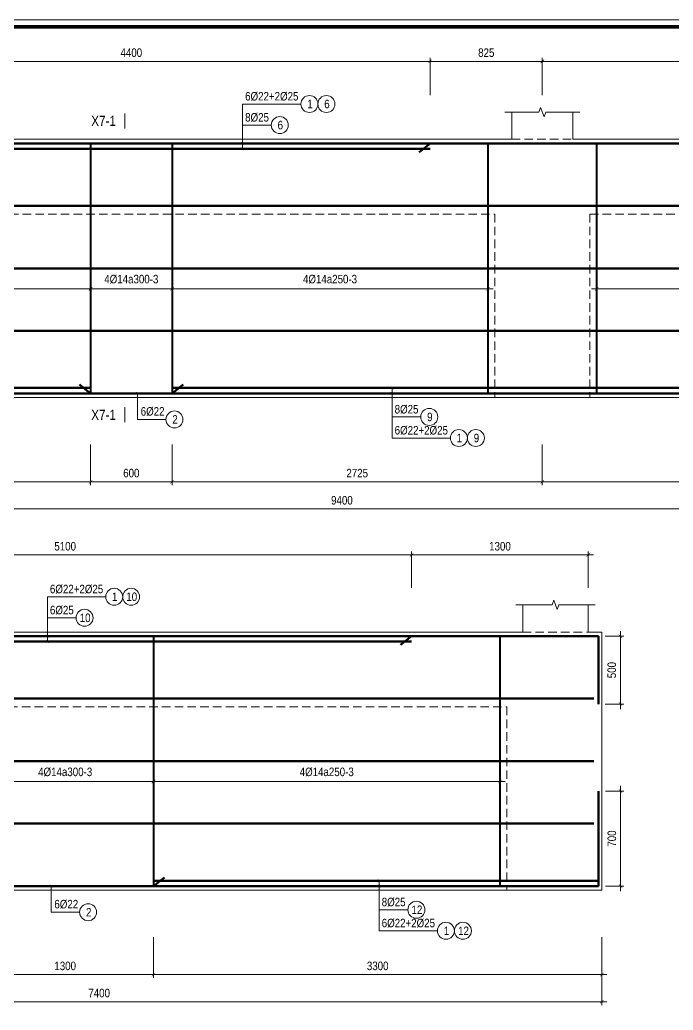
# Model space of a CAD drawing. Header units: millimetres. Extents: x 3014920 to 3563667, y -1638653 to -1356471.
# Drawn here: x 3137905 to 3142714, y -1593607 to -1586316 of the extents above; entities that cross this region are included whole.
import ezdxf
from ezdxf.enums import TextEntityAlignment as Align
from ezdxf.xclip import XClip

# ---------------------------------------------------------------- set-up
doc = ezdxf.new("R2010")
doc.units = ezdxf.units.MM
doc.header["$MEASUREMENT"] = 0
doc.header["$XCLIPFRAME"] = 0
doc.header["$PDMODE"] = 2
doc.linetypes.add('HIDDEN', pattern=[0.375, 0.25, -0.125])
doc.layers.get('0').update_dxf_attribs({"lineweight": 9})
doc.layers.get('Defpoints').update_dxf_attribs({"color": 10, "lineweight": 0})
for name, color, linetype, lineweight in [('CDAI', 21, 'Continuous', 40), ('CTHEP', 50, 'Continuous', 50), ('DBAO', 90, 'Continuous', 13), ('DGIONG', 130, 'Continuous', 13), ('KTH', 154, 'Continuous', 9), ('Net khuat', 8, 'HIDDEN', 13), ('TEXT', 7, 'Continuous', 15)]:
    doc.layers.add(name, color=color, linetype=linetype, lineweight=lineweight)
doc.styles.add('Star-HelCon', font='VHELVCN_0.TTF')
doc.styles.add('TTP-HelCon', font='VHELVCN_0.TTF')
doc.styles.add('VNI-HELVE-CONDENSE', font='VHELVCN_0.TTF')
doc.dimstyles.new('kc-25', dxfattribs={"dimtxt": 62.5, "dimasz": 20, "dimexe": 20, "dimexo": 50, "dimgap": 25, "dimtad": 3, "dimdec": 0, "dimzin": 0, "dimdsep": 46, "dimtxsty": 'VNI-HELVE-CONDENSE', "dimblk": 'DIM', "dimcen": 2.5, "dimclrd": 256, "dimclre": 154, "dimclrt": 7, "dimaunit": 1, "dimadec": 0, "dimazin": 0, "dimtfac": 1, "dimtdec": 0, "dimtix": 1, "dimtmove": 0, "dimatfit": 3, "dimldrblk": 'DOT', "dimfxl": 1, "dimtolj": 1, "dimtzin": 0, "dimarcsym": 0})
doc.dimstyles.new('TTP-25', dxfattribs={"dimscale": 25, "dimtxt": 2.5, "dimasz": 1, "dimexe": 1, "dimexo": 1, "dimgap": 0.09, "dimtad": 0, "dimdec": 4, "dimrnd": 1, "dimzin": 9, "dimdsep": 46, "dimtxsty": 'TTP-HelCon', "dimblk": 'ARCHTICK', "dimcen": 0.09, "dimdle": 1.5, "dimclrd": 256, "dimclre": 256, "dimclrt": 7, "dimadec": 0, "dimazin": 0, "dimtfac": 1, "dimtdec": 4, "dimtmove": 0, "dimatfit": 3, "dimldrblk": 'ARCHTICK', "dimfxl": 1, "dimtvp": 1, "dimtolj": 1, "dimtzin": 0, "dimarcsym": 0})

# ---------------------------------------------------------------- blocks, each defined once
blk = doc.blocks.new('2X-6')
at = {"layer": 'CTHEP'}
blk.add_line((62408.63368, 325.00001), (-295.8093, 325), dxfattribs=at)
for points in [[(-320.00014, 595.00141), (-320.00014, 795), (62463.59072, 795)], [(-320.00014, -145), (62469.99431, -144.99999), (62469.99431, -144.99999)]]:
    blk.add_lwpolyline(points, dxfattribs=at)
blk = doc.blocks.new('_ArchTick')
at = {"color": 0, "linetype": 'ByBlock', "const_width": 0.15}
blk.add_lwpolyline([(-0.5, -0.5), (0.5, 0.5)], dxfattribs=at)
blk = doc.blocks.new('*D214')
at = {"layer": 'Defpoints', "color": 0, "transparency": 16777216}
for p in [(19715, -4274.3), (23015, -4274.3), (23015, -4575.4)]:
    blk.add_point(p, dxfattribs=at)
at = {"layer": 'KTH', "lineweight": -2, "transparency": 16777216}
for p, q in [((19715, -4299.3), (19715, -4600.4)), ((23015, -4299.3), (23015, -4600.4)), ((19677.5, -4575.4), (23052.5, -4575.4))]:
    blk.add_line(p, q, dxfattribs=at)
at = {"layer": 'KTH', "lineweight": -2, "transparency": 16777216, "xscale": 25, "yscale": 25, "zscale": 25, "rotation": 180}
blk.add_blockref('_ArchTick', (19715, -4575.4), dxfattribs=at)
at = {"layer": 'KTH', "lineweight": -2, "transparency": 16777216, "xscale": 25, "yscale": 25, "zscale": 25}
blk.add_blockref('_ArchTick', (23015, -4575.4), dxfattribs=at)
at = {"layer": 'KTH', "color": 7, "transparency": 16777216, "insert": (21365, -4511.5), "char_height": 62.5, "attachment_point": 5, "style": 'TTP-HelCon'}
blk.add_mtext('\\A1;3300', dxfattribs=at)
blk = doc.blocks.new('*D215')
at = {"layer": 'Defpoints', "color": 0, "transparency": 16777216}
for p in [(18415, -4274.3), (19715, -4274.3), (19715, -4575.4)]:
    blk.add_point(p, dxfattribs=at)
at = {"layer": 'KTH', "lineweight": -2, "transparency": 16777216}
for p, q in [((18415, -4299.3), (18415, -4600.4)), ((19715, -4299.3), (19715, -4600.4)), ((18377.5, -4575.4), (19752.5, -4575.4))]:
    blk.add_line(p, q, dxfattribs=at)
at = {"layer": 'KTH', "lineweight": -2, "transparency": 16777216, "xscale": 25, "yscale": 25, "zscale": 25, "rotation": 180}
blk.add_blockref('_ArchTick', (18415, -4575.4), dxfattribs=at)
at = {"layer": 'KTH', "lineweight": -2, "transparency": 16777216, "xscale": 25, "yscale": 25, "zscale": 25}
blk.add_blockref('_ArchTick', (19715, -4575.4), dxfattribs=at)
at = {"layer": 'KTH', "color": 7, "transparency": 16777216, "insert": (19065, -4511.5), "char_height": 62.5, "attachment_point": 5, "style": 'TTP-HelCon'}
blk.add_mtext('\\A1;1300', dxfattribs=at)
blk = doc.blocks.new('DIM')
h = blk.add_hatch(color=1)
h.paths.add_polyline_path([(0.49, 0.29, 1), (0.29, 0.49), (-0.19, 0), (0.19, 0)])
h.paths.add_polyline_path([(0.19, 0), (-0.19, 0), (-0.49, -0.29, 1), (-0.29, -0.49)])
at = {"color": 9}
for p, q in [((-0.19, 0), (-1.5, 0)), ((0.19, 0), (1.5, 0))]:
    blk.add_line(p, q, dxfattribs=at)
at = {"color": 1}
for p, q in [((-0.49, -0.29), (0.29, 0.49)), ((-0.29, -0.49), (0.49, 0.29)), ((-0.19, 0), (0.19, 0))]:
    blk.add_line(p, q, dxfattribs=at)
blk.add_arc((-0.39, -0.39), 0.138, 135, 315, dxfattribs=at)
blk = doc.blocks.new('*D217')
at = {"layer": 'Defpoints', "color": 0, "transparency": 16777216}
for p in [(3265, -2656.8), (5590, -2656.8), (3265, -3153.9)]:
    blk.add_point(p, dxfattribs=at)
at = {"layer": 'KTH', "lineweight": -2, "transparency": 16777216}
for p, q in [((3265, -2681.8), (3265, -3178.9)), ((5590, -2681.8), (5590, -3178.9)), ((5627.5, -3153.9), (3227.5, -3153.9))]:
    blk.add_line(p, q, dxfattribs=at)
at = {"layer": 'KTH', "lineweight": -2, "transparency": 16777216, "xscale": 25, "yscale": 25, "zscale": 25, "rotation": 180}
blk.add_blockref('_ArchTick', (3265, -3153.9), dxfattribs=at)
at = {"layer": 'KTH', "lineweight": -2, "transparency": 16777216, "xscale": 25, "yscale": 25, "zscale": 25}
blk.add_blockref('_ArchTick', (5590, -3153.9), dxfattribs=at)
at = {"layer": 'KTH', "color": 7, "transparency": 16777216, "insert": (4427.5, -3084), "char_height": 62.5, "attachment_point": 5, "style": 'TTP-HelCon'}
blk.add_mtext('\\A1;4Þ14a250-3', dxfattribs=at)
blk = doc.blocks.new('*D218')
at = {"layer": 'Defpoints', "color": 0, "transparency": 16777216}
for p in [(5990, -1479.9), (5165, -1753.9), (5990, -1753.9)]:
    blk.add_point(p, dxfattribs=at)
at = {"layer": 'KTH', "lineweight": -2, "transparency": 16777216}
for p, q in [((5165, -1728.9), (5165, -1454.9)), ((5990, -1728.9), (5990, -1454.9)), ((5127.5, -1479.9), (6027.5, -1479.9))]:
    blk.add_line(p, q, dxfattribs=at)
at = {"layer": 'KTH', "lineweight": -2, "transparency": 16777216, "xscale": 25, "yscale": 25, "zscale": 25, "rotation": 180}
blk.add_blockref('_ArchTick', (5165, -1479.9), dxfattribs=at)
at = {"layer": 'KTH', "lineweight": -2, "transparency": 16777216, "xscale": 25, "yscale": 25, "zscale": 25}
blk.add_blockref('_ArchTick', (5990, -1479.9), dxfattribs=at)
at = {"layer": 'KTH', "color": 7, "transparency": 16777216, "insert": (5577.5, -1416.1), "char_height": 62.5, "attachment_point": 5, "style": 'TTP-HelCon'}
blk.add_mtext('\\A1;825', dxfattribs=at)
blk = doc.blocks.new('*D220')
at = {"layer": 'Defpoints', "color": 0, "transparency": 16777216}
for p in [(18415, -2656.8), (19715, -2656.8), (18415, -3153.9)]:
    blk.add_point(p, dxfattribs=at)
at = {"layer": 'KTH', "lineweight": -2, "transparency": 16777216}
for p, q in [((18415, -2681.8), (18415, -3178.9)), ((19715, -2681.8), (19715, -3178.9)), ((19752.5, -3153.9), (18377.5, -3153.9))]:
    blk.add_line(p, q, dxfattribs=at)
at = {"layer": 'KTH', "lineweight": -2, "transparency": 16777216, "xscale": 25, "yscale": 25, "zscale": 25, "rotation": 180}
blk.add_blockref('_ArchTick', (18415, -3153.9), dxfattribs=at)
at = {"layer": 'KTH', "lineweight": -2, "transparency": 16777216, "xscale": 25, "yscale": 25, "zscale": 25}
blk.add_blockref('_ArchTick', (19715, -3153.9), dxfattribs=at)
at = {"layer": 'KTH', "color": 7, "transparency": 16777216, "insert": (19065, -3084), "char_height": 62.5, "attachment_point": 5, "style": 'TTP-HelCon'}
blk.add_mtext('\\A1;4Þ14a300-3', dxfattribs=at)
blk = doc.blocks.new('*D222')
at = {"layer": 'Defpoints', "color": 0, "transparency": 16777216}
for p in [(19715, -2656.8), (22265, -2656.8), (19715, -3153.9)]:
    blk.add_point(p, dxfattribs=at)
at = {"layer": 'KTH', "lineweight": -2, "transparency": 16777216}
for p, q in [((19715, -2681.8), (19715, -3178.9)), ((22265, -2681.8), (22265, -3178.9)), ((22302.5, -3153.9), (19677.5, -3153.9))]:
    blk.add_line(p, q, dxfattribs=at)
at = {"layer": 'KTH', "lineweight": -2, "transparency": 16777216, "xscale": 25, "yscale": 25, "zscale": 25, "rotation": 180}
blk.add_blockref('_ArchTick', (19715, -3153.9), dxfattribs=at)
at = {"layer": 'KTH', "lineweight": -2, "transparency": 16777216, "xscale": 25, "yscale": 25, "zscale": 25}
blk.add_blockref('_ArchTick', (22265, -3153.9), dxfattribs=at)
at = {"layer": 'KTH', "color": 7, "transparency": 16777216, "insert": (20990, -3084), "char_height": 62.5, "attachment_point": 5, "style": 'TTP-HelCon'}
blk.add_mtext('\\A1;4Þ14a250-3', dxfattribs=at)
blk = doc.blocks.new('MC')
at = {"layer": 'CTHEP', "const_width": 10, "elevation": 0}
blk.add_lwpolyline([(36.4, 150), (36.4, 0)], dxfattribs=at)
at = {"layer": 'TEXT', "style": 'TTP-HelCon'}
blk.add_attdef('A', text='', height=100, dxfattribs=at).set_placement((-50, 25.5), align=Align.RIGHT)
blk = doc.blocks.new('*D229')
at = {"layer": 'Defpoints', "color": 0, "transparency": 16777216}
for p in [(6390, -2656.8), (9072.4, -2656.8), (9072.4, -3153.9)]:
    blk.add_point(p, dxfattribs=at)
at = {"layer": 'KTH', "lineweight": -2, "transparency": 16777216}
for p, q in [((6390, -2681.8), (6390, -3178.9)), ((9072.4, -2681.8), (9072.4, -3178.9)), ((6352.5, -3153.9), (9109.9, -3153.9))]:
    blk.add_line(p, q, dxfattribs=at)
at = {"layer": 'KTH', "lineweight": -2, "transparency": 16777216, "xscale": 25, "yscale": 25, "zscale": 25, "rotation": 180}
blk.add_blockref('_ArchTick', (6390, -3153.9), dxfattribs=at)
at = {"layer": 'KTH', "lineweight": -2, "transparency": 16777216, "xscale": 25, "yscale": 25, "zscale": 25}
blk.add_blockref('_ArchTick', (9072.4, -3153.9), dxfattribs=at)
at = {"layer": 'KTH', "color": 7, "transparency": 16777216, "insert": (7731.2, -3084), "char_height": 62.5, "attachment_point": 5, "style": 'TTP-HelCon'}
blk.add_mtext('\\A1;4Þ14a250-3', dxfattribs=at)
blk = doc.blocks.new('*D230')
at = {"layer": 'Defpoints', "color": 0, "transparency": 16777216}
for p in [(9215, -1479.9), (5990, -1753.9), (9215, -1753.9)]:
    blk.add_point(p, dxfattribs=at)
at = {"layer": 'KTH', "lineweight": -2, "transparency": 16777216}
for p, q in [((5990, -1728.9), (5990, -1454.9)), ((9215, -1728.9), (9215, -1454.9)), ((5952.5, -1479.9), (9252.5, -1479.9))]:
    blk.add_line(p, q, dxfattribs=at)
at = {"layer": 'KTH', "lineweight": -2, "transparency": 16777216, "xscale": 25, "yscale": 25, "zscale": 25, "rotation": 180}
blk.add_blockref('_ArchTick', (5990, -1479.9), dxfattribs=at)
at = {"layer": 'KTH', "lineweight": -2, "transparency": 16777216, "xscale": 25, "yscale": 25, "zscale": 25}
blk.add_blockref('_ArchTick', (9215, -1479.9), dxfattribs=at)
at = {"layer": 'KTH', "color": 7, "transparency": 16777216, "insert": (7602.5, -1416.1), "char_height": 62.5, "attachment_point": 5, "style": 'TTP-HelCon'}
blk.add_mtext('\\A1;3225', dxfattribs=at)
blk = doc.blocks.new('*D238')
at = {"layer": 'Defpoints', "color": 0, "transparency": 16777216}
for p in [(21615, -1486.2), (16515, -1753.9), (21615, -1753.9)]:
    blk.add_point(p, dxfattribs=at)
at = {"layer": 'KTH', "lineweight": -2, "transparency": 16777216}
for p, q in [((16477.5, -1486.2), (21652.5, -1486.2)), ((16515, -1728.9), (16515, -1461.2)), ((21615, -1728.9), (21615, -1461.2))]:
    blk.add_line(p, q, dxfattribs=at)
at = {"layer": 'KTH', "lineweight": -2, "transparency": 16777216, "xscale": 25, "yscale": 25, "zscale": 25, "rotation": 180}
blk.add_blockref('_ArchTick', (16515, -1486.2), dxfattribs=at)
at = {"layer": 'KTH', "lineweight": -2, "transparency": 16777216, "xscale": 25, "yscale": 25, "zscale": 25}
blk.add_blockref('_ArchTick', (21615, -1486.2), dxfattribs=at)
at = {"layer": 'KTH', "color": 7, "transparency": 16777216, "insert": (19065, -1422.3), "char_height": 62.5, "attachment_point": 5, "style": 'TTP-HelCon'}
blk.add_mtext('\\A1;5100', dxfattribs=at)
blk = doc.blocks.new('*D239')
at = {"layer": 'Defpoints', "color": 0, "transparency": 16777216}
for p in [(21615, -1486.2), (21615, -1753.9), (22915, -1753.9)]:
    blk.add_point(p, dxfattribs=at)
at = {"layer": 'KTH', "lineweight": -2, "transparency": 16777216}
for p, q in [((22952.5, -1486.2), (21577.5, -1486.2)), ((21615, -1728.9), (21615, -1461.2)), ((22915, -1728.9), (22915, -1461.2))]:
    blk.add_line(p, q, dxfattribs=at)
at = {"layer": 'KTH', "lineweight": -2, "transparency": 16777216, "xscale": 25, "yscale": 25, "zscale": 25}
for p, rotation in [((21615, -1486.2), 180.0000000106208), ((22915, -1486.2), 1.062078425206892e-08)]:
    blk.add_blockref('_ArchTick', p, dxfattribs=dict(at, rotation=rotation))
at = {"layer": 'KTH', "color": 7, "transparency": 16777216, "insert": (22265, -1422.3), "char_height": 62.5, "attachment_point": 5, "rotation": 0, "style": 'TTP-HelCon'}
blk.add_mtext('\\A1;1300', dxfattribs=at)
blk = doc.blocks.new('*D191')
at = {"layer": 'Defpoints', "color": 0, "transparency": 16777216}
for p in [(340, -2656.8), (2665, -2656.8), (2665, -3153.9)]:
    blk.add_point(p, dxfattribs=at)
at = {"layer": 'KTH', "lineweight": -2, "transparency": 16777216}
for p, q in [((340, -2681.8), (340, -3178.9)), ((2665, -2681.8), (2665, -3178.9)), ((302.5, -3153.9), (2702.5, -3153.9))]:
    blk.add_line(p, q, dxfattribs=at)
at = {"layer": 'KTH', "lineweight": -2, "transparency": 16777216, "xscale": 25, "yscale": 25, "zscale": 25, "rotation": 180}
blk.add_blockref('_ArchTick', (340, -3153.9), dxfattribs=at)
at = {"layer": 'KTH', "lineweight": -2, "transparency": 16777216, "xscale": 25, "yscale": 25, "zscale": 25}
blk.add_blockref('_ArchTick', (2665, -3153.9), dxfattribs=at)
at = {"layer": 'KTH', "color": 7, "transparency": 16777216, "insert": (1502.5, -3084), "char_height": 62.5, "attachment_point": 5, "style": 'TTP-HelCon'}
blk.add_mtext('\\A1;4Þ14a250-3', dxfattribs=at)
blk = doc.blocks.new('*D192')
at = {"layer": 'Defpoints', "color": 0, "transparency": 16777216}
for p in [(2665, -2656.8), (3265, -2681.8), (2665, -3153.9)]:
    blk.add_point(p, dxfattribs=at)
at = {"layer": 'KTH', "lineweight": -2, "transparency": 16777216}
for p, q in [((2665, -2681.8), (2665, -3178.9)), ((3265, -2706.8), (3265, -3178.9)), ((3302.5, -3153.9), (2627.5, -3153.9))]:
    blk.add_line(p, q, dxfattribs=at)
at = {"layer": 'KTH', "lineweight": -2, "transparency": 16777216, "xscale": 25, "yscale": 25, "zscale": 25, "rotation": 180}
blk.add_blockref('_ArchTick', (2665, -3153.9), dxfattribs=at)
at = {"layer": 'KTH', "lineweight": -2, "transparency": 16777216, "xscale": 25, "yscale": 25, "zscale": 25}
blk.add_blockref('_ArchTick', (3265, -3153.9), dxfattribs=at)
at = {"layer": 'KTH', "color": 7, "transparency": 16777216, "insert": (2965, -3084), "char_height": 62.5, "attachment_point": 5, "style": 'TTP-HelCon'}
blk.add_mtext('\\A1;4Þ14a300-3', dxfattribs=at)
blk = doc.blocks.new('*D193')
at = {"layer": 'Defpoints', "color": 0, "transparency": 16777216}
for p in [(5990, -4274.3), (9215, -4274.3), (5990, -4575.4)]:
    blk.add_point(p, dxfattribs=at)
at = {"layer": 'KTH', "lineweight": -2, "transparency": 16777216}
for p, q in [((5990, -4299.3), (5990, -4600.4)), ((9215, -4299.3), (9215, -4600.4)), ((9252.5, -4575.4), (5952.5, -4575.4))]:
    blk.add_line(p, q, dxfattribs=at)
at = {"layer": 'KTH', "lineweight": -2, "transparency": 16777216, "xscale": 25, "yscale": 25, "zscale": 25}
for p, rotation in [((5990, -4575.4), 180.0000000133402), ((9215, -4575.4), 1.334020893750676e-08)]:
    blk.add_blockref('_ArchTick', p, dxfattribs=dict(at, rotation=rotation))
at = {"layer": 'KTH', "color": 7, "transparency": 16777216, "insert": (7602.5, -4511.5), "char_height": 62.5, "attachment_point": 5, "rotation": 0, "style": 'TTP-HelCon'}
blk.add_mtext('\\A1;3225', dxfattribs=at)
blk = doc.blocks.new('*D195')
at = {"layer": 'Defpoints', "color": 0, "transparency": 16777216}
for p in [(15615, -4274.3), (23015, -4274.3), (15615, -4775.3)]:
    blk.add_point(p, dxfattribs=at)
at = {"layer": 'KTH', "lineweight": -2, "transparency": 16777216}
for p, q in [((15615, -4299.3), (15615, -4800.3)), ((23015, -4299.3), (23015, -4800.3)), ((23052.5, -4775.3), (15577.5, -4775.3))]:
    blk.add_line(p, q, dxfattribs=at)
at = {"layer": 'KTH', "lineweight": -2, "transparency": 16777216, "xscale": 25, "yscale": 25, "zscale": 25, "rotation": 180}
blk.add_blockref('_ArchTick', (15615, -4775.3), dxfattribs=at)
at = {"layer": 'KTH', "lineweight": -2, "transparency": 16777216, "xscale": 25, "yscale": 25, "zscale": 25}
blk.add_blockref('_ArchTick', (23015, -4775.3), dxfattribs=at)
at = {"layer": 'KTH', "color": 7, "transparency": 16777216, "insert": (19315, -4711.5), "char_height": 62.5, "attachment_point": 5, "style": 'TTP-HelCon'}
blk.add_mtext('\\A1;7400', dxfattribs=at)
blk = doc.blocks.new('*D196')
at = {"layer": 'Defpoints', "color": 0, "transparency": 16777216}
for p in [(23015, -2083.9), (23151.8, -2083.9), (23015, -2583.9)]:
    blk.add_point(p, dxfattribs=at)
at = {"layer": 'KTH', "lineweight": -2, "transparency": 16777216}
for p, q in [((23040, -2083.9), (23176.8, -2083.9)), ((23151.8, -2621.4), (23151.8, -2046.4)), ((23040, -2583.9), (23176.8, -2583.9))]:
    blk.add_line(p, q, dxfattribs=at)
at = {"layer": 'KTH', "lineweight": -2, "transparency": 16777216, "xscale": 25, "yscale": 25, "zscale": 25}
for p, rotation in [((23151.8, -2083.9), 90), ((23151.8, -2583.9), 270)]:
    blk.add_blockref('_ArchTick', p, dxfattribs=dict(at, rotation=rotation))
at = {"layer": 'KTH', "color": 7, "transparency": 16777216, "insert": (23088, -2333.9), "char_height": 62.5, "attachment_point": 5, "rotation": 90, "style": 'TTP-HelCon'}
blk.add_mtext('\\A1;500', dxfattribs=at)
blk = doc.blocks.new('*D197')
at = {"layer": 'Defpoints', "color": 0, "transparency": 16777216}
for p in [(23016.1, -3223.9), (23016.1, -3923.9), (23152.5, -3923.9)]:
    blk.add_point(p, dxfattribs=at)
at = {"layer": 'KTH', "lineweight": -2, "transparency": 16777216}
for p, q in [((23152.5, -3186.4), (23152.5, -3961.4)), ((23041.1, -3223.9), (23177.5, -3223.9)), ((23041.1, -3923.9), (23177.5, -3923.9))]:
    blk.add_line(p, q, dxfattribs=at)
at = {"layer": 'KTH', "lineweight": -2, "transparency": 16777216, "xscale": 25, "yscale": 25, "zscale": 25}
for p, rotation in [((23152.5, -3223.9), 90), ((23152.5, -3923.9), 270)]:
    blk.add_blockref('_ArchTick', p, dxfattribs=dict(at, rotation=rotation))
at = {"layer": 'KTH', "color": 7, "transparency": 16777216, "insert": (23088.7, -3573.9), "char_height": 62.5, "attachment_point": 5, "rotation": 90, "style": 'TTP-HelCon'}
blk.add_mtext('\\A1;700', dxfattribs=at)
blk = doc.blocks.new('*D199')
at = {"layer": 'Defpoints', "color": 0, "transparency": 16777216}
for p in [(-185, -4274.3), (9215, -4274.3), (9215, -4775.3)]:
    blk.add_point(p, dxfattribs=at)
at = {"layer": 'KTH', "lineweight": -2, "transparency": 16777216}
for p, q in [((-185, -4299.3), (-185, -4800.3)), ((9215, -4299.3), (9215, -4800.3)), ((-222.5, -4775.3), (9252.5, -4775.3))]:
    blk.add_line(p, q, dxfattribs=at)
at = {"layer": 'KTH', "lineweight": -2, "transparency": 16777216, "xscale": 25, "yscale": 25, "zscale": 25, "rotation": 180}
blk.add_blockref('_ArchTick', (-185, -4775.3), dxfattribs=at)
at = {"layer": 'KTH', "lineweight": -2, "transparency": 16777216, "xscale": 25, "yscale": 25, "zscale": 25}
blk.add_blockref('_ArchTick', (9215, -4775.3), dxfattribs=at)
at = {"layer": 'KTH', "color": 7, "transparency": 16777216, "insert": (4515, -4711.5), "char_height": 62.5, "attachment_point": 5, "style": 'TTP-HelCon'}
blk.add_mtext('\\A1;9400', dxfattribs=at)
blk = doc.blocks.new('*D202')
at = {"layer": 'Defpoints', "color": 0, "transparency": 16777216}
for p in [(-185, -4274.3), (2665, -4274.3), (-185, -4575.4)]:
    blk.add_point(p, dxfattribs=at)
at = {"layer": 'KTH', "lineweight": -2, "transparency": 16777216}
for p, q in [((-185, -4299.3), (-185, -4600.4)), ((2665, -4299.3), (2665, -4600.4)), ((2702.5, -4575.4), (-222.5, -4575.4))]:
    blk.add_line(p, q, dxfattribs=at)
at = {"layer": 'KTH', "lineweight": -2, "transparency": 16777216, "xscale": 25, "yscale": 25, "zscale": 25, "rotation": 180}
blk.add_blockref('_ArchTick', (-185, -4575.4), dxfattribs=at)
at = {"layer": 'KTH', "lineweight": -2, "transparency": 16777216, "xscale": 25, "yscale": 25, "zscale": 25}
blk.add_blockref('_ArchTick', (2665, -4575.4), dxfattribs=at)
at = {"layer": 'KTH', "color": 7, "transparency": 16777216, "insert": (1240, -4511.5), "char_height": 62.5, "attachment_point": 5, "style": 'TTP-HelCon'}
blk.add_mtext('\\A1;2850', dxfattribs=at)
blk = doc.blocks.new('*D203')
at = {"layer": 'Defpoints', "color": 0, "transparency": 16777216}
for p in [(2665, -4274.3), (3265, -4274.3), (3265, -4575.4)]:
    blk.add_point(p, dxfattribs=at)
at = {"layer": 'KTH', "lineweight": -2, "transparency": 16777216}
for p, q in [((2665, -4299.3), (2665, -4600.4)), ((3265, -4299.3), (3265, -4600.4)), ((2627.5, -4575.4), (3302.5, -4575.4))]:
    blk.add_line(p, q, dxfattribs=at)
at = {"layer": 'KTH', "lineweight": -2, "transparency": 16777216, "xscale": 25, "yscale": 25, "zscale": 25, "rotation": 180}
blk.add_blockref('_ArchTick', (2665, -4575.4), dxfattribs=at)
at = {"layer": 'KTH', "lineweight": -2, "transparency": 16777216, "xscale": 25, "yscale": 25, "zscale": 25}
blk.add_blockref('_ArchTick', (3265, -4575.4), dxfattribs=at)
at = {"layer": 'KTH', "color": 7, "transparency": 16777216, "insert": (2965, -4511.5), "char_height": 62.5, "attachment_point": 5, "style": 'TTP-HelCon'}
blk.add_mtext('\\A1;600', dxfattribs=at)
blk = doc.blocks.new('*D204')
at = {"layer": 'Defpoints', "color": 0, "transparency": 16777216}
for p in [(3265, -4274.3), (5990, -4274.3), (5990, -4575.4)]:
    blk.add_point(p, dxfattribs=at)
at = {"layer": 'KTH', "lineweight": -2, "transparency": 16777216}
for p, q in [((3265, -4299.3), (3265, -4600.4)), ((5990, -4299.3), (5990, -4600.4)), ((3227.5, -4575.4), (6027.5, -4575.4))]:
    blk.add_line(p, q, dxfattribs=at)
at = {"layer": 'KTH', "lineweight": -2, "transparency": 16777216, "xscale": 25, "yscale": 25, "zscale": 25, "rotation": 180}
blk.add_blockref('_ArchTick', (3265, -4575.4), dxfattribs=at)
at = {"layer": 'KTH', "lineweight": -2, "transparency": 16777216, "xscale": 25, "yscale": 25, "zscale": 25}
blk.add_blockref('_ArchTick', (5990, -4575.4), dxfattribs=at)
at = {"layer": 'KTH', "color": 7, "transparency": 16777216, "insert": (4627.5, -4511.5), "char_height": 62.5, "attachment_point": 5, "style": 'TTP-HelCon'}
blk.add_mtext('\\A1;2725', dxfattribs=at)
blk = doc.blocks.new('*D206')
at = {"layer": 'Defpoints', "color": 0, "transparency": 16777216}
for p in [(5165, -1479.9), (765, -1753.9), (5165, -1753.9)]:
    blk.add_point(p, dxfattribs=at)
at = {"layer": 'KTH', "lineweight": -2, "transparency": 16777216}
for p, q in [((765, -1728.9), (765, -1454.9)), ((5165, -1728.9), (5165, -1454.9)), ((727.5, -1479.9), (5202.5, -1479.9))]:
    blk.add_line(p, q, dxfattribs=at)
at = {"layer": 'KTH', "lineweight": -2, "transparency": 16777216, "xscale": 25, "yscale": 25, "zscale": 25, "rotation": 180}
blk.add_blockref('_ArchTick', (765, -1479.9), dxfattribs=at)
at = {"layer": 'KTH', "lineweight": -2, "transparency": 16777216, "xscale": 25, "yscale": 25, "zscale": 25}
blk.add_blockref('_ArchTick', (5165, -1479.9), dxfattribs=at)
at = {"layer": 'KTH', "color": 7, "transparency": 16777216, "insert": (2965, -1416.1), "char_height": 62.5, "attachment_point": 5, "style": 'TTP-HelCon'}
blk.add_mtext('\\A1;4400', dxfattribs=at)
blk = doc.blocks.new('CHG_XX_Khung ten')
blk.add_lwpolyline([(15, 579), (826, 579), (826, 15), (15, 15)], close=True)
at = {"color": 4, "linetype": 'Continuous', "const_width": 1}
blk.add_lwpolyline([(17, 577), (824, 577), (824, 17), (17, 17)], close=True, dxfattribs=at)
blk = doc.blocks.new('2X')
at = {"layer": 'CDAI'}
for points in [[(2664.96686, -2083.892), (2664.96686, -3923.89199)], [(3264.95936, -2083.892), (3264.95936, -3923.89199)], [(3264.95936, -2083.892), (3264.95936, -3923.89199)], [(5589.95936, -2083.892), (5589.95936, -3923.89199)], [(6389.95936, -2083.892), (6389.95936, -3923.89199)], [(19714.96849, -2083.892), (19714.96849, -3923.89199)], [(22264.96849, -2083.892), (22264.96849, -3923.89199)]]:
    blk.add_lwpolyline(points, dxfattribs=at)
at = {"layer": 'CTHEP'}
for p, q in [((5083.53347, -2148.41749), (5164.95936, -2083.892)), ((21533.5426, -2148.4175), (21614.96849, -2083.892)), ((22989.96849, -2083.892), (22989.96849, -2583.892)), ((21614.96849, -2123.892), (16514.96687, -2123.892)), ((22955.08097, -2543.89199), (-6829.84878, -2543.89199)), ((22955.08097, -3003.89199), (-6829.84878, -3003.89199)), ((22989.96849, -3923.89199), (22989.96849, -3223.89199)), ((22955.08097, -3463.89199), (-6829.84878, -3463.89199)), ((2583.54097, -3859.3665), (2664.96686, -3923.89199)), ((3346.38526, -3859.3665), (3264.95936, -3923.89199)), ((19796.39438, -3859.3665), (19714.96849, -3923.892))]:
    blk.add_line(p, q, dxfattribs=at)
for points in [[(-6909.34311, -2083.89199), (22989.96849, -2083.892)], [(764.96686, -2123.89199), (5164.95936, -2123.89199)], [(-6910.49302, -3923.89199), (22989.96849, -3923.89199)], [(-2935.03314, -3883.89199), (2664.96686, -3883.89199)], [(3264.95936, -3883.89199), (12164.95936, -3883.89199)], [(19714.96849, -3883.89199), (22989.96849, -3883.89199)]]:
    blk.add_lwpolyline(points, dxfattribs=at)
at = {"layer": 'DBAO', "linetype": 'Continuous'}
for p, q in [((5764.96686, -1853.89199), (5764.96686, -2053.89199)), ((6214.95936, -1853.89199), (6214.95936, -2053.89199)), ((22432.47801, -1853.89199), (22432.47801, -2053.89199)), ((22914.97011, -1853.89199), (22914.97011, -2053.89199)), ((164.96685, -2053.89199), (5764.96686, -2053.89199)), ((6214.95936, -2053.89199), (9214.96686, -2053.89199)), ((15714.96686, -2053.89199), (22432.47801, -2053.89199)), ((22914.97013, -2053.89199), (23014.96849, -2053.89199))]:
    blk.add_line(p, q, dxfattribs=at)
at = {"layer": 'DBAO', "linetype": 'Continuous', "flags": 128}
blk.add_lwpolyline([(23014.96849, -2053.89199), (23014.96849, -3953.89199), (-6935.03477, -3953.89199), (-6935.03477, -2053.89199)], dxfattribs=at)
at = {"layer": 'DGIONG', "linetype": 'Continuous', "flags": 128}
for points in [[(6264.95936, -1853.89199), (6014.95561, -1853.89199), (6002.45561, -1888.23546), (5977.45561, -1819.54853), (5964.95561, -1853.89199), (5714.95186, -1853.89199)], [(22964.97011, -1853.89199), (22698.72031, -1853.89199), (22686.22031, -1888.23546), (22661.22031, -1819.54853), (22648.72031, -1853.89199), (22382.46301, -1853.89199)]]:
    blk.add_lwpolyline(points, dxfattribs=at)
at = {"layer": 'DGIONG'}
for centre in [(4275.52412, -1793.85066), (4400.52412, -1793.85066), (19425.60199, -1793.85066), (19550.60199, -1793.85066), (4057.63462, -1948.83166), (19207.71249, -1948.83166), (3282.53697, -4115.93625), (5158.10878, -4097.76269), (19233.89443, -4115.93625), (21649.66123, -4097.82333), (5375.99828, -4252.7437), (5500.99828, -4252.7437), (21867.55073, -4252.80433), (21992.55073, -4252.80433)]:
    blk.add_circle(centre, 62.5, dxfattribs=at)
at = {"layer": 'Net khuat', "ltscale": 250}
for p, q in [((5764.96686, -2053.89199), (6214.95186, -2053.89199)), ((6214.95186, -2053.89199), (6214.95936, -2053.89199)), ((22432.47801, -2053.89199), (22914.9626, -2053.89199)), ((22914.9626, -2053.89199), (22914.97011, -2053.89199)), ((289.96686, -2603.89199), (5639.95936, -2603.89199)), ((5639.95936, -2603.89199), (5639.95936, -3953.89199)), ((6339.95936, -2603.89199), (9122.44821, -2603.89199)), ((6339.95936, -2603.89199), (6339.95936, -3953.89199)), ((15839.96687, -2603.89199), (22314.96849, -2603.89199)), ((22314.96849, -2603.89199), (22314.96849, -3953.89199))]:
    blk.add_line(p, q, dxfattribs=at)
at = {"xscale": 0.75, "yscale": 0.75, "zscale": 0.75}
blk.add_blockref('MC', (2888.86802, -1974.38575), dxfattribs=at).add_auto_attribs({'A': 'X7-1'})
ref = blk.add_blockref('MC', (2888.86802, -4025.45004), dxfattribs=dict(xscale=-0.75, yscale=0.75, zscale=0.75, rotation=180))
ref.add_attrib('A', 'X7-1', dxfattribs={"layer": 'TEXT', "height": 75, "style": 'TTP-HelCon'}).set_placement((2851.36802, -4119.58047), align=Align.RIGHT)
at = {"layer": 'TEXT', "style": 'TTP-HelCon'}
for s, p in [('6Þ22+2Þ25', (3802.71624, -1767.99772, 0)), ('6Þ22+2Þ25', (18952.79411, -1767.99772, 0)), ('8Þ25', (3802.71624, -1922.97872, 0)), ('6Þ25', (18952.79411, -1922.97872, 0)), ('8Þ25', (4903.1904, -4071.90975, 0)), ('8Þ25', (21394.74286, -4071.97038, 0)), ('6Þ22', (3034.04874, -4088.0392, 0)), ('6Þ22', (18985.4062, -4088.0392, 0)), ('6Þ22+2Þ25', (4903.1904, -4226.89075, 0)), ('6Þ22+2Þ25', (21394.74286, -4226.95139, 0))]:
    blk.add_text(s, height=62.5, dxfattribs=at).set_placement(p)
at = {"layer": 'TEXT', "style": 'Star-HelCon'}
for s, p in [('1', (4279.69079, -1793.85066)), ('6', (4404.69079, -1793.85066)), ('1', (19429.76865, -1793.85066)), ('10', (19554.76865, -1793.85066)), ('6', (4061.80129, -1948.83166)), ('10', (19211.87915, -1948.83166)), ('9', (5162.27544, -4097.76269)), ('12', (21653.8279, -4097.82333)), ('2', (3286.70363, -4115.93625)), ('2', (19238.0611, -4115.93625)), ('1', (5380.16494, -4252.7437)), ('9', (5505.16494, -4252.7437)), ('1', (21871.7174, -4252.80433)), ('12', (21996.7174, -4252.80433))]:
    blk.add_text(s, height=62.5, dxfattribs=at).set_placement(p, align=Align.MIDDLE)
at = {"layer": 'KTH'}
for base, p1, p2, angle, picture, middle in [((5164.95936, -1479.88739), (764.96686, -1753.89199), (5164.95936, -1753.89199), 180, '*D206', (2964.96311, -1416.05405)), ((5989.95936, -1479.88739), (5164.95936, -1753.89199), (5989.95936, -1753.89199), 180, '*D218', (5577.45936, -1416.05405)), ((9214.96686, -1479.88739), (5989.95936, -1753.89199), (9214.96686, -1753.89199), 180, '*D230', (7602.46311, -1416.05405)), ((9214.96686, -4775.31549), (-185.03313, -4274.31549), (9214.96686, -4274.31549), 180, '*D199', (4514.96686, -4711.48216)), ((-185.03313, -4575.35976), (2664.96686, -4274.31549), (-185.03313, -4274.31549), 180, '*D202', (1239.96686, -4511.52642)), ((5989.95936, -4575.35976), (9214.96686, -4274.31549), (5989.95936, -4274.31549), 180.000000013, '*D193', (7602.46311, -4511.52642))]:
    dim = blk.add_linear_dim(base=base, p1=p1, p2=p2, angle=angle, dimstyle='TTP-25', override={"dimtmove": 1}, dxfattribs=at)
    dim.commit()
    dim.dimension.update_dxf_attribs({"geometry": picture, "text_midpoint": middle})
for p1, p2, distance, picture, middle in [((16514.96687, -1753.89199), (21614.96849, -1753.89199), 267.73835, '*D238', (19064.96768, -1422.32031)), ((22914.97011, -1753.89199), (21614.96849, -1753.89199), -267.73835, '*D239', (22264.9693, -1422.32031)), ((23014.96849, -2583.89199), (23014.96849, -2083.89199), -136.83095, '*D196', (23087.9661, -2333.89199)), ((23016.1184, -3223.89199), (23016.1184, -3923.89199), 136.3762, '*D197', (23088.66127, -3573.89199))]:
    dim = blk.add_aligned_dim(p1=p1, p2=p2, distance=distance, dimstyle='TTP-25', override={"dimtmove": 1}, dxfattribs=at)
    dim.commit()
    dim.dimension.update_dxf_attribs({"geometry": picture, "text_midpoint": middle})
for base, p1, p2, picture, middle in [((2664.96686, -3153.892), (339.96686, -2656.75533), (2664.96686, -2656.75533), '*D191', (1502.46686, -3083.97533)), ((9072.44821, -3153.892), (6389.95936, -2656.75533), (9072.44821, -2656.75533), '*D229', (7731.20379, -3083.97533))]:
    dim = blk.add_linear_dim(base=base, p1=p1, p2=p2, text='4Þ14a250-3', dimstyle='TTP-25', override={"dimtmove": 1}, dxfattribs=at)
    dim.commit()
    dim.dimension.update_dxf_attribs({"geometry": picture, "text_midpoint": middle})
for base, p1, p2, text, picture, middle in [((2664.96686, -3153.892), (3264.95936, -2681.75533), (2664.96686, -2656.75533), '4Þ14a300-3', '*D192', (2964.96311, -3083.97533)), ((3264.95936, -3153.892), (5589.95936, -2656.75533), (3264.95936, -2656.75533), '4Þ14a250-3', '*D217', (4427.45936, -3083.97533)), ((18414.96687, -3153.892), (19714.96849, -2656.75532), (18414.96687, -2656.75533), '4Þ14a300-3', '*D220', (19064.96768, -3083.97533)), ((19714.96849, -3153.892), (22264.96849, -2656.75532), (19714.96849, -2656.75532), '4Þ14a250-3', '*D222', (20989.96849, -3083.97533))]:
    dim = blk.add_linear_dim(base=base, p1=p1, p2=p2, angle=180, text=text, dimstyle='TTP-25', override={"dimtmove": 1}, dxfattribs=at)
    dim.commit()
    dim.dimension.update_dxf_attribs({"geometry": picture, "text_midpoint": middle})
for base, p1, p2, picture, middle in [((3264.95936, -4575.35976), (2664.96686, -4274.31549), (3264.95936, -4274.31549), '*D203', (2964.96311, -4511.52642)), ((5989.95936, -4575.35976), (3264.95936, -4274.31549), (5989.95936, -4274.31549), '*D204', (4627.45936, -4511.52642)), ((15614.96686, -4775.31549), (23014.96849, -4274.31549), (15614.96686, -4274.31549), '*D195', (19314.96767, -4711.48216)), ((19714.96849, -4575.35976), (18414.96687, -4274.31549), (19714.96849, -4274.31549), '*D215', (19064.96768, -4511.52642)), ((23014.96849, -4575.35976), (19714.96849, -4274.31549), (23014.96849, -4274.31549), '*D214', (21364.96849, -4511.52642))]:
    dim = blk.add_linear_dim(base=base, p1=p1, p2=p2, dimstyle='TTP-25', override={"dimtmove": 1}, dxfattribs=at)
    dim.commit()
    dim.dimension.update_dxf_attribs({"geometry": picture, "text_midpoint": middle})
at = {"layer": 'DGIONG'}
for points in [[(3784.20442, -2083.892), (3784.20421, -1793.85066), (4213.02412, -1793.85066)], [(18934.2824, -2083.892), (18934.28208, -1793.85066), (19363.10199, -1793.85066)], [(3784.20446, -2123.89199), (3784.20421, -1948.83166), (3995.13462, -1948.83166)], [(18934.28244, -2123.89199), (18934.28208, -1948.83166), (19145.21249, -1948.83166)], [(3011.03697, -3923.892), (3011.0367, -4115.93625), (3220.03697, -4115.93625)], [(4884.67873, -3883.89199), (4884.67837, -4097.76269), (5095.60878, -4097.76269)], [(4884.67868, -3923.89199), (4884.67837, -4252.7437), (5313.49828, -4252.7437)], [(18962.39443, -3923.892), (18962.39417, -4115.93625), (19171.39443, -4115.93625)], [(21376.23119, -3883.89199), (21376.23082, -4097.82333), (21587.16123, -4097.82333)], [(21376.23114, -3923.89199), (21376.23082, -4252.80433), (21805.05073, -4252.80433)]]:
    blk.add_leader(points, dimstyle='kc-25', override={"dimtad": 0, "dimldrblk": 'ArchTick', "dimfxl": 100, "dimarcsym": 1}, dxfattribs=at)

msp = doc.modelspace()

# ---------------------------------------------------------------- block references
at = {"layer": 'DBAO'}
ref = msp.add_blockref('2X-6', (3107138.93578, -1587969.15278), dxfattribs=at)
XClip(ref).set_block_clipping_path([(-1638.1832787527, -1721.8275090233), (16426.2046676348, 2389.9415)])
ref = msp.add_blockref('2X', (3135760.64936, -1585142.03962), dxfattribs=at)
XClip(ref).set_block_clipping_path([(-8365.9239890231, -5026.5506279939), (9552.8311936529, 310.2949242119)])
ref = msp.add_blockref('2X-6', (3090959.57058, -1591182.20371), dxfattribs=at)
XClip(ref).set_block_clipping_path([(15457.1181627339, -1550.1848006914), (32660.3576309553, 2419.7536452064)])
ref = msp.add_blockref('2X', (3119173.85927, -1588769.64272), dxfattribs=at)
XClip(ref).set_block_clipping_path([(8949.7285135179, -5176.4397037849), (23727.516076609, -1061.2533817049)])

# ---------------------------------------------------------------- next in the draw order: block references
at = {"color": 5, "xscale": 25.92478421704392, "yscale": 25.92478421704392, "zscale": 25.92478421704392}
msp.add_blockref('CHG_XX_Khung ten', (3127612.34498, -1601326.46106), dxfattribs=at)

doc.saveas('drawing.dxf')
